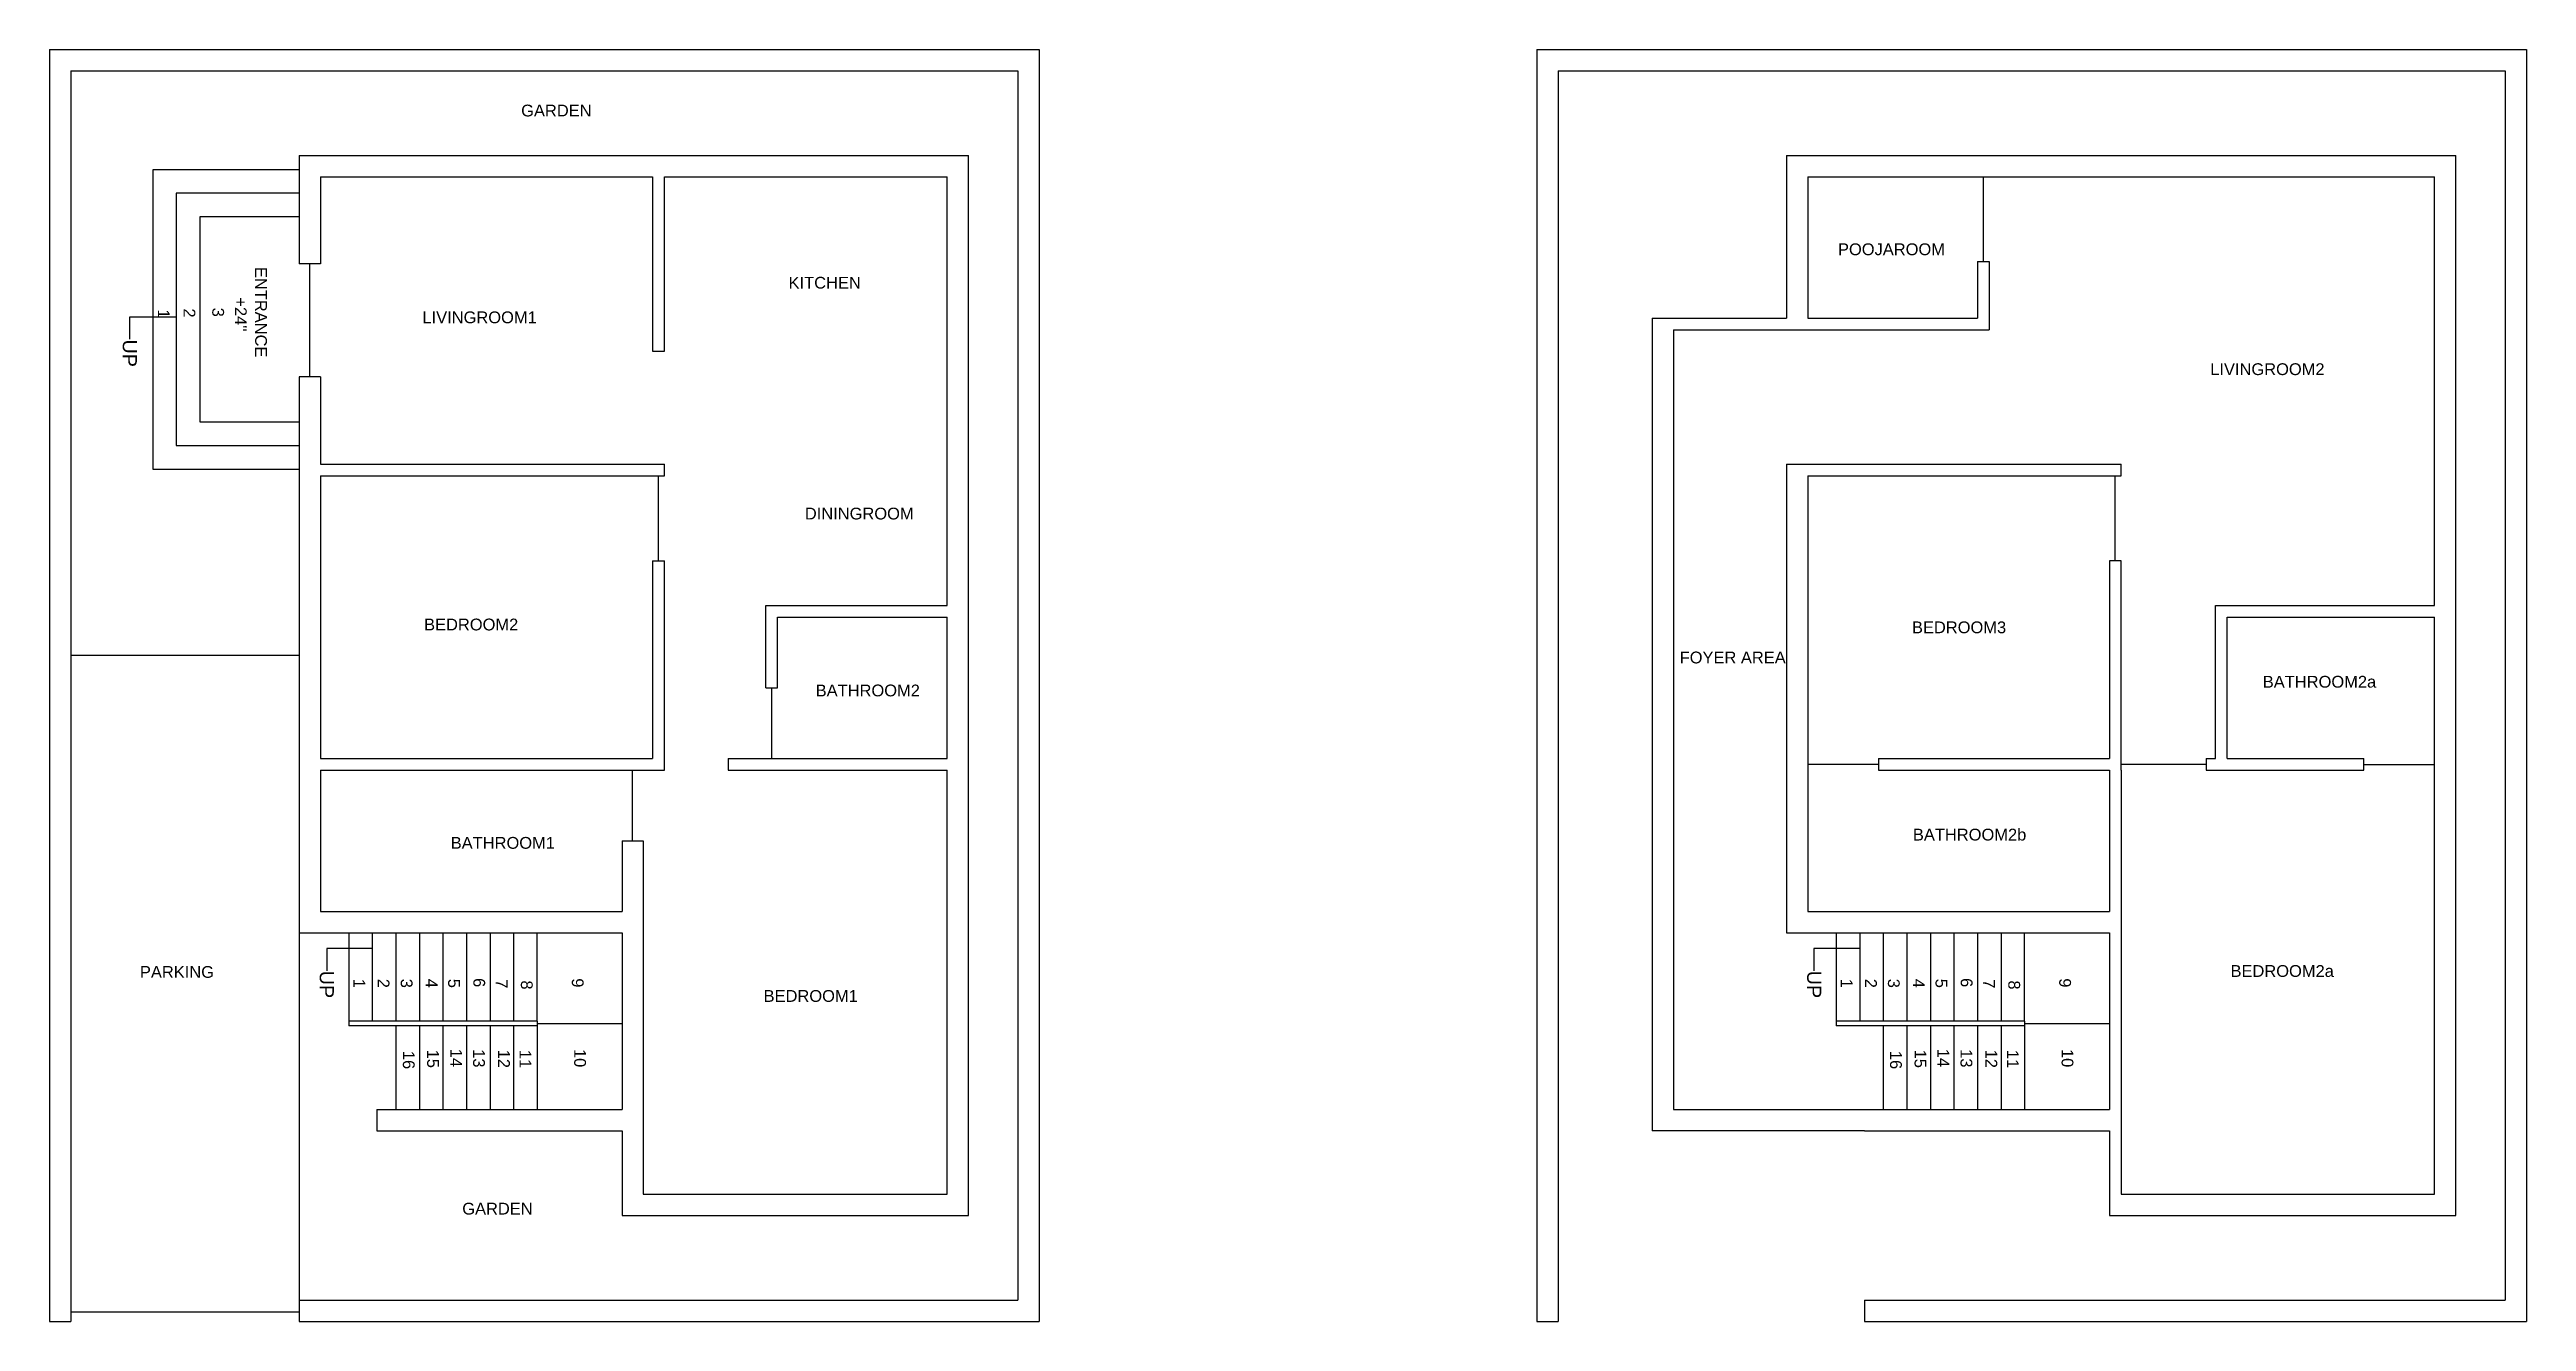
# Model space of a CAD drawing. Header units: feet. Extents: x 396 to 1447, y -521 to 19.
import ezdxf
from ezdxf import colors
from ezdxf.entities.mleader import LeaderData, LeaderLine
from ezdxf.math import Vec2, Vec3

# ---------------------------------------------------------------- set-up
doc = ezdxf.new("R2010")
doc.units = ezdxf.units.FT
doc.header["$MEASUREMENT"] = 0
for name, color, linetype in [('Balcony', 7, 'Continuous'), ('BathRoom1', 7, 'Continuous'), ('BathRoom2', 7, 'Continuous'), ('BathRoom2a', 7, 'Continuous'), ('BathRoom2b', 7, 'Continuous'), ('BedRoom1', 7, 'Continuous'), ('BedRoom2', 7, 'Continuous'), ('BedRoom2a', 7, 'Continuous'), ('BedRoom3', 7, 'Continuous'), ('Boundary', 7, 'Continuous'), ('DiningRoom', 7, 'Continuous'), ('Door2.6fPanel', 7, 'Continuous'), ('Door3fPanel', 7, 'Continuous'), ('Door4fPanel', 7, 'Continuous'), ('Entrance_Staircase', 7, 'Continuous'), ('FoyerArea', 7, 'Continuous'), ('Garden', 7, 'Continuous'), ('Kitchen', 7, 'Continuous'), ('LivingRoom1', 7, 'Continuous'), ('LivingRoom2', 7, 'Continuous'), ('Main_gate', 7, 'Continuous'), ('Parking', 7, 'Continuous'), ('PoojaRoom', 7, 'Continuous'), ('Staircase', 7, 'Continuous'), ('Staircase_innerwall', 7, 'Continuous'), ('Staircase_outertwall', 7, 'Continuous')]:
    doc.layers.add(name, color=color, linetype=linetype)
doc.styles.get("Standard").update_dxf_attribs({"font": 'arial.ttf'})

msp = doc.modelspace()

# ---------------------------------------------------------------- linework, layer by layer
at = {"layer": 'Balcony'}
for p in [(1076.4, -95), (1166.4, -440)]:
    msp.add_line(p, (1076.4, -440), dxfattribs=at)
at = {"layer": 'BathRoom1'}
for p, q in [((511.1, -287), (657.1, -287)), ((511.1, -287), (511.1, -347)), ((639.1, -317), (648.1, -317)), ((511.1, -347), (639.1, -347))]:
    msp.add_line(p, q, dxfattribs=at)
at = {"layer": 'BathRoom2'}
for p, q in [((700.1, -252), (700.1, -217)), ((705.1, -222), (777.1, -222)), ((705.1, -252), (705.1, -222)), ((777.1, -282), (777.1, -222)), ((700.1, -252), (705.1, -252)), ((684.1, -282), (777.1, -282))]:
    msp.add_line(p, q, dxfattribs=at)
at = {"layer": 'BathRoom2a'}
for p, q in [((1315.4, -282), (1315.4, -217)), ((1320.4, -222), (1408.4, -222)), ((1320.4, -282), (1320.4, -222)), ((1408.4, -287), (1408.4, -222)), ((1311.4, -282), (1315.4, -282)), ((1311.4, -282), (1311.4, -287)), ((1320.4, -282), (1378.4, -282)), ((1378.4, -287), (1378.4, -282))]:
    msp.add_line(p, q, dxfattribs=at)
at = {"layer": 'BathRoom2b'}
for p, q in [((1142.4, -282), (1142.4, -347)), ((1172.4, -282), (1172.4, -287)), ((1172.4, -287), (1270.4, -287)), ((1270.4, -287), (1270.4, -347)), ((1142.4, -347), (1270.4, -347))]:
    msp.add_line(p, q, dxfattribs=at)
at = {"layer": 'BedRoom1'}
for p, q in [((684.1, -282), (684.1, -287)), ((684.1, -287), (777.1, -287)), ((777.1, -467), (777.1, -287)), ((648.1, -317), (648.1, -467)), ((648.1, -467), (777.1, -467))]:
    msp.add_line(p, q, dxfattribs=at)
at = {"layer": 'BedRoom2'}
for p, q in [((511.1, -162), (657.1, -162)), ((511.1, -162), (511.1, -282)), ((652.1, -198), (657.1, -198)), ((652.1, -198), (652.1, -282)), ((657.1, -287), (657.1, -198)), ((511.1, -282), (652.1, -282))]:
    msp.add_line(p, q, dxfattribs=at)
at = {"layer": 'BedRoom2a'}
for p, q in [((1275.4, -287), (1275.4, -467)), ((1311.4, -287), (1378.4, -287)), ((1408.4, -467), (1408.4, -287)), ((1275.4, -467), (1408.4, -467))]:
    msp.add_line(p, q, dxfattribs=at)
at = {"layer": 'BedRoom3'}
for p, q in [((1142.4, -162), (1142.4, -282)), ((1142.4, -162), (1275.4, -162)), ((1270.4, -198), (1270.4, -282)), ((1275.4, -198), (1270.4, -198)), ((1172.4, -282), (1270.4, -282))]:
    msp.add_line(p, q, dxfattribs=at)
at = {"layer": 'Boundary'}
for p, q in [((396.1, 19), (816.1, 19)), ((396.1, 19), (396.1, -521)), ((816.1, 19), (816.1, -521)), ((1027.4, 19), (1447.4, 19)), ((1027.4, 19), (1027.4, -521)), ((1447.4, 19), (1447.4, -521)), ((1036.4, 10), (1438.4, 10)), ((1036.4, 10), (1036.4, -521)), ((1438.4, 10), (1438.4, -512)), ((1133.4, -26), (1417.4, -26)), ((1133.4, -26), (1133.4, -95)), ((1417.4, -476), (1417.4, -26)), ((1166.4, -440), (1270.4, -440)), ((1270.4, -440), (1270.4, -476)), ((1270.4, -476), (1417.4, -476)), ((1166.4, -512), (1438.4, -512)), ((1166.4, -512), (1166.4, -521)), ((396.1, -521), (405.1, -521)), ((502.1, -521), (816.1, -521)), ((1027.4, -521), (1036.4, -521)), ((1166.4, -521), (1447.4, -521))]:
    msp.add_line(p, q, dxfattribs=at)
at = {"layer": 'DiningRoom'}
for p, q in [((657.1, -162), (657.1, -157)), ((777.1, -217), (777.1, -157)), ((700.1, -217), (777.1, -217))]:
    msp.add_line(p, q, dxfattribs=at)
at = {"layer": 'Door2.6fPanel'}
for p, q in [((702.6, -252), (702.6, -282)), ((643.6, -317), (643.6, -287)), ((1172.4, -284.5), (1142.4, -284.5)), ((1378.4, -284.5), (1408.4, -284.5))]:
    msp.add_line(p, q, dxfattribs=at)
at = {"layer": 'Door3fPanel'}
for p, q in [((1216.9, -71), (1216.9, -35)), ((654.6, -198), (654.6, -162)), ((1272.9, -198), (1272.9, -162)), ((1311.4, -284.5), (1275.4, -284.5))]:
    msp.add_line(p, q, dxfattribs=at)
at = {"layer": 'Door4fPanel'}
for p, q in [((506.6, -120), (506.6, -72)), ((603.1, -393.5), (603.1, -356)), ((1234.4, -393.5), (1234.4, -356)), ((603.1, -394.5), (639.1, -394.5)), ((603.1, -395.5), (603.1, -431)), ((1234.4, -394.5), (1270.4, -394.5)), ((1234.4, -395.5), (1234.4, -431))]:
    msp.add_line(p, q, dxfattribs=at)
at = {"layer": 'Entrance_Staircase'}
for p, q in [((502.1, -26), (502.1, -72)), ((502.1, -32), (439.9, -32)), ((439.9, -32), (439.9, -159.1)), ((449.9, -42), (449.9, -149.1)), ((502.1, -42), (449.9, -42)), ((502.1, -52), (459.9, -52)), ((459.9, -52), (459.9, -139.1)), ((511.1, -72), (502.1, -72)), ((511.1, -120), (502.1, -120)), ((502.1, -120), (502.1, -238.2)), ((459.9, -139.1), (502.1, -139.1)), ((449.9, -149.1), (502.1, -149.1)), ((439.9, -159.1), (502.1, -159.1))]:
    msp.add_line(p, q, dxfattribs=at)
at = {"layer": 'FoyerArea'}
for p, q in [((1085.4, -100), (1085.4, -431)), ((1085.4, -100), (1219.4, -100)), ((1133.4, -157), (1133.4, -356)), ((1133.4, -157), (1275.4, -157))]:
    msp.add_line(p, q, dxfattribs=at)
at = {"layer": 'Garden'}
for p, q in [((405.1, 10), (807.1, 10)), ((405.1, 10), (405.1, -238.2)), ((807.1, 10), (807.1, -512)), ((502.1, -26), (786.1, -26)), ((786.1, -476), (786.1, -26)), ((535.1, -440), (639.1, -440)), ((639.1, -440), (639.1, -476)), ((639.1, -476), (786.1, -476)), ((502.1, -512), (807.1, -512))]:
    msp.add_line(p, q, dxfattribs=at)
at = {"layer": 'Kitchen'}
for p, q in [((657.1, -35), (777.1, -35)), ((657.1, -109), (657.1, -35)), ((777.1, -157), (777.1, -35))]:
    msp.add_line(p, q, dxfattribs=at)
at = {"layer": 'LivingRoom1'}
for p, q in [((511.1, -35), (652.1, -35)), ((511.1, -35), (511.1, -72)), ((652.1, -35), (652.1, -109)), ((652.1, -109), (657.1, -109)), ((511.1, -120), (511.1, -157)), ((511.1, -157), (657.1, -157))]:
    msp.add_line(p, q, dxfattribs=at)
at = {"layer": 'LivingRoom2'}
for p, q in [((1219.4, -35), (1408.4, -35)), ((1408.4, -217), (1408.4, -35)), ((1219.4, -71), (1219.4, -100)), ((1275.4, -162), (1275.4, -157)), ((1275.4, -287), (1275.4, -198)), ((1315.4, -217), (1408.4, -217))]:
    msp.add_line(p, q, dxfattribs=at)
at = {"layer": 'Main_gate'}
msp.add_line((502.1, -517), (405.1, -517), dxfattribs=at)
at = {"layer": 'Parking'}
for p, q in [((502.1, -238.2), (405.1, -238.2)), ((405.1, -238.2), (405.1, -521)), ((502.1, -238.2), (502.1, -521))]:
    msp.add_line(p, q, dxfattribs=at)
at = {"layer": 'PoojaRoom'}
for p, q in [((1142.4, -35), (1219.4, -35)), ((1142.4, -35), (1142.4, -95)), ((1214.4, -71), (1219.4, -71)), ((1214.4, -71), (1214.4, -95)), ((1076.4, -95), (1133.4, -95)), ((1142.4, -95), (1214.4, -95))]:
    msp.add_line(p, q, dxfattribs=at)
at = {"layer": 'Staircase'}
for p, q in [((639.1, -317), (639.1, -347)), ((523.1, -356), (523.1, -393.5)), ((533.1, -356), (533.1, -393.5)), ((533.1, -356), (533.1, -393.5)), ((543.1, -356), (543.1, -393.5)), ((553.1, -356), (553.1, -393.5)), ((563.1, -356), (563.1, -393.5)), ((573.1, -356), (573.1, -393.5)), ((583.1, -356), (583.1, -393.5)), ((593.1, -356), (593.1, -393.5)), ((1154.4, -356), (1154.4, -393.5)), ((1164.4, -356), (1164.4, -393.5)), ((1164.4, -356), (1164.4, -393.5)), ((1174.4, -356), (1174.4, -393.5)), ((1184.4, -356), (1184.4, -393.5)), ((1194.4, -356), (1194.4, -393.5)), ((1204.4, -356), (1204.4, -393.5)), ((1214.4, -356), (1214.4, -393.5)), ((1224.4, -356), (1224.4, -393.5)), ((543.1, -395.5), (543.1, -431)), ((553.1, -395.5), (553.1, -431)), ((563.1, -395.5), (563.1, -431)), ((573.1, -395.5), (573.1, -431)), ((583.1, -395.5), (583.1, -431)), ((593.1, -395.5), (593.1, -431)), ((1174.4, -395.5), (1174.4, -431)), ((1184.4, -395.5), (1184.4, -431)), ((1194.4, -395.5), (1194.4, -431)), ((1204.4, -395.5), (1204.4, -431)), ((1214.4, -395.5), (1214.4, -431)), ((1224.4, -395.5), (1224.4, -431)), ((535.1, -431), (535.1, -440))]:
    msp.add_line(p, q, dxfattribs=at)
at = {"layer": 'Staircase_innerwall'}
for p, q in [((603.1, -393.5), (523.1, -393.5)), ((523.1, -393.5), (523.1, -395.5)), ((603.1, -395.5), (523.1, -395.5)), ((603.1, -393.5), (603.1, -395.5)), ((1234.4, -393.5), (1154.4, -393.5)), ((1154.4, -393.5), (1154.4, -395.5)), ((1234.4, -395.5), (1154.4, -395.5)), ((1234.4, -393.5), (1234.4, -395.5))]:
    msp.add_line(p, q, dxfattribs=at)
at = {"layer": 'Staircase_outertwall'}
for p, q in [((502.1, -356), (639.1, -356)), ((639.1, -356), (639.1, -431)), ((1133.4, -356), (1270.4, -356)), ((1270.4, -356), (1270.4, -431)), ((535.1, -431), (639.1, -431)), ((1085.4, -431), (1270.4, -431))]:
    msp.add_line(p, q, dxfattribs=at)

# ---------------------------------------------------------------- texts
at = {"layer": 'BathRoom1', "insert": (566.4, -315.3), "char_height": 5, "width": 66.908, "attachment_point": 1}
msp.add_mtext('BATHROOM1', dxfattribs=at)
at = {"layer": 'BathRoom2', "char_height": 5, "width": 66.908, "attachment_point": 1}
for s, insert in [('KITCHEN', (709.8, -77.5)), ('BATHROOM2', (721.3, -250.6))]:
    msp.add_mtext(s, dxfattribs=dict(at, insert=insert))
at = {"layer": 'BathRoom2a', "insert": (1335.5, -246.9), "char_height": 5, "width": 33.942, "attachment_point": 1}
msp.add_mtext('BATHROOM2a', dxfattribs=at)
at = {"layer": 'BathRoom2b', "insert": (1187, -311.8), "char_height": 5, "width": 33.942, "attachment_point": 1}
msp.add_mtext('BATHROOM2b', dxfattribs=at)
at = {"layer": 'BedRoom1', "insert": (699.2, -380.3), "char_height": 5, "width": 66.908, "attachment_point": 1}
msp.add_mtext('BEDROOM1', dxfattribs=at)
at = {"layer": 'BedRoom2', "insert": (555.1, -222.6), "char_height": 5, "width": 66.908, "attachment_point": 1}
msp.add_mtext('BEDROOM2', dxfattribs=at)
at = {"layer": 'BedRoom2a', "insert": (1321.8, -369.7), "char_height": 5, "width": 33.942, "attachment_point": 1}
msp.add_mtext('BEDROOM2a', dxfattribs=at)
at = {"layer": 'BedRoom3', "insert": (1186.6, -223.8), "char_height": 5, "width": 33.942, "attachment_point": 1}
msp.add_mtext('BEDROOM3', dxfattribs=at)
at = {"layer": 'DiningRoom', "insert": (716.7, -175.5), "char_height": 5, "width": 66.908, "attachment_point": 1}
msp.add_mtext('DININGROOM', dxfattribs=at)
at = {"layer": 'Entrance_Staircase', "char_height": 5, "width": 33.942, "attachment_point": 1, "rotation": 270}
for s, insert in [('ENTRANCE', (488.4, -73.3)), ('1', (447.1, -91.3)), ('2', (458, -90.9)), ('3', (470.2, -90.6)), ("+24''", (479.8, -86.2))]:
    msp.add_mtext(s, dxfattribs=dict(at, insert=insert))
at = {"layer": 'FoyerArea', "insert": (1088, -236.6), "char_height": 5, "width": 65.03, "attachment_point": 1}
msp.add_mtext('FOYER AREA', dxfattribs=at)
at = {"layer": 'Garden', "char_height": 5, "width": 33.942, "attachment_point": 1}
for insert in [(596.3, -4.4), (571.3, -470.6)]:
    msp.add_mtext('GARDEN', dxfattribs=dict(at, insert=insert))
at = {"layer": 'LivingRoom1', "insert": (554.4, -92.2), "char_height": 5, "width": 66.908, "attachment_point": 1}
msp.add_mtext('LIVINGROOM1', dxfattribs=at)
at = {"layer": 'LivingRoom2', "insert": (1313.2, -114.2), "char_height": 5, "width": 33.942, "attachment_point": 1}
msp.add_mtext('LIVINGROOM2', dxfattribs=at)
at = {"layer": 'Parking', "insert": (434.5, -370.1), "char_height": 5, "width": 33.942, "attachment_point": 1}
msp.add_mtext('PARKING', dxfattribs=at)
at = {"layer": 'PoojaRoom', "insert": (1155.2, -63.3), "char_height": 5, "width": 66.908, "attachment_point": 1}
msp.add_mtext('POOJAROOM', dxfattribs=at)
at = {"layer": 'Staircase', "char_height": 5, "width": 33.942, "attachment_point": 1, "rotation": 270}
for s, insert in [('1', (530.1, -375.5)), ('2', (540.4, -375.5)), ('3', (550.2, -375.5)), ('4', (560.8, -375.5)), ('5', (570.3, -375.5)), ('6', (581, -375.2)), ('7', (590.5, -375.7)), ('8', (601.2, -376.2)), ('9', (622.8, -375.3)), ('1', (1161.4, -375.5)), ('2', (1171.7, -375.5)), ('3', (1181.4, -375.5)), ('4', (1192, -375.5)), ('5', (1201.6, -375.5)), ('6', (1212.3, -375.2)), ('7', (1221.8, -375.7)), ('8', (1232.5, -376.2)), ('9', (1254.1, -375.3)), ('16', (551.1, -406.1)), ('15', (561.4, -405.6)), ('14', (571.2, -405.2)), ('13', (580.9, -405.4)), ('12', (591.5, -405.6)), ('11', (600.6, -405.7)), ('10', (623.8, -405.3)), ('16', (1182.3, -406.1)), ('15', (1192.7, -405.6)), ('14', (1202.4, -405.2)), ('13', (1212.2, -405.4)), ('12', (1222.8, -405.6)), ('11', (1231.9, -405.7)), ('10', (1255.1, -405.3))]:
    msp.add_mtext(s, dxfattribs=dict(at, insert=insert))

# ---------------------------------------------------------------- leaders
at = {"layer": 'Entrance_Staircase'}
ml = msp.add_multileader_mtext('Standard', dxfattribs=at)
ml.set_content('UP', color=256)
ml.set_leader_properties()
ml.build(insert=Vec2(0, 0))
ml.multileader.update_dxf_attribs({"dogleg_length": 0.36, "arrow_head_size": 0.18})
ctx = ml.context
ctx.base_point, ctx.char_height, ctx.arrow_head_size, ctx.landing_gap_size, ctx.plane_origin, ctx.plane_x_axis, ctx.plane_y_axis = Vec3(430.1, -104), 6, 0.18, 0.09, Vec3(439.5, -94.6), Vec3(0, -1), Vec3(1, 0)
notes = []
notes.append((ctx, [(0, (1, 1, 0), (430.1, -94.6), (0, -1), 9.36, [(0, [(450, -94.6)], 0, [])])]))
ctx.mtext.insert, ctx.mtext.text_direction, ctx.mtext.rotation, ctx.mtext.flow_direction = Vec3(433.2, -104.1), Vec3(0, -1), 4.712389, 5
at = {"layer": 'Staircase'}
ml = msp.add_multileader_mtext('Standard', dxfattribs=at)
ml.set_content('UP', color=256)
ml.set_leader_properties()
ml.build(insert=Vec2(0, 0))
ml.multileader.update_dxf_attribs({"dogleg_length": 0.36, "arrow_head_size": 0.18})
ctx = ml.context
ctx.base_point, ctx.char_height, ctx.arrow_head_size, ctx.landing_gap_size, ctx.plane_origin, ctx.plane_x_axis, ctx.plane_y_axis = Vec3(513.8, -372), 6, 0.18, 0.09, Vec3(523.2, -362.7), Vec3(0, -1), Vec3(1, 0)
notes.append((ctx, [(0, (1, 1, 0), (513.8, -362.7), (0, -1), 9.36, [(0, [(533.2, -362.7)], 0, [])])]))
ctx.mtext.insert, ctx.mtext.text_direction, ctx.mtext.rotation, ctx.mtext.flow_direction = Vec3(516.8, -372.1), Vec3(0, -1), 4.712389, 5
ml = msp.add_multileader_mtext('Standard', dxfattribs=at)
ml.set_content('UP', color=256)
ml.set_leader_properties()
ml.build(insert=Vec2(0, 0))
ml.multileader.update_dxf_attribs({"dogleg_length": 0.36, "arrow_head_size": 0.18})
ctx = ml.context
ctx.base_point, ctx.char_height, ctx.arrow_head_size, ctx.landing_gap_size, ctx.plane_origin, ctx.plane_x_axis, ctx.plane_y_axis = Vec3(1145, -372), 6, 0.18, 0.09, Vec3(1154.4, -362.7), Vec3(0, -1), Vec3(1, 0)
notes.append((ctx, [(0, (1, 1, 0), (1145, -362.7), (0, -1), 9.36, [(0, [(1164.4, -362.7)], 0, [])])]))
ctx.mtext.insert, ctx.mtext.text_direction, ctx.mtext.rotation, ctx.mtext.flow_direction = Vec3(1148.1, -372.1), Vec3(0, -1), 4.712389, 5
for ctx, leaders in notes:
    for number, flags, end, landing, length, lines in leaders:
        leader = LeaderData()
        leader.index, (leader.has_last_leader_line, leader.has_dogleg_vector, leader.attachment_direction) = number, flags
        leader.last_leader_point, leader.dogleg_vector, leader.dogleg_length = Vec3(end), Vec3(landing), length
        for number, points, colour, breaks in lines:
            line = LeaderLine()
            line.index, line.vertices, line.color, line.breaks = number, Vec3.list(points), colors.encode_raw_color(colour), breaks
            leader.lines.append(line)
        ctx.leaders.append(leader)

doc.saveas('drawing.dxf')
